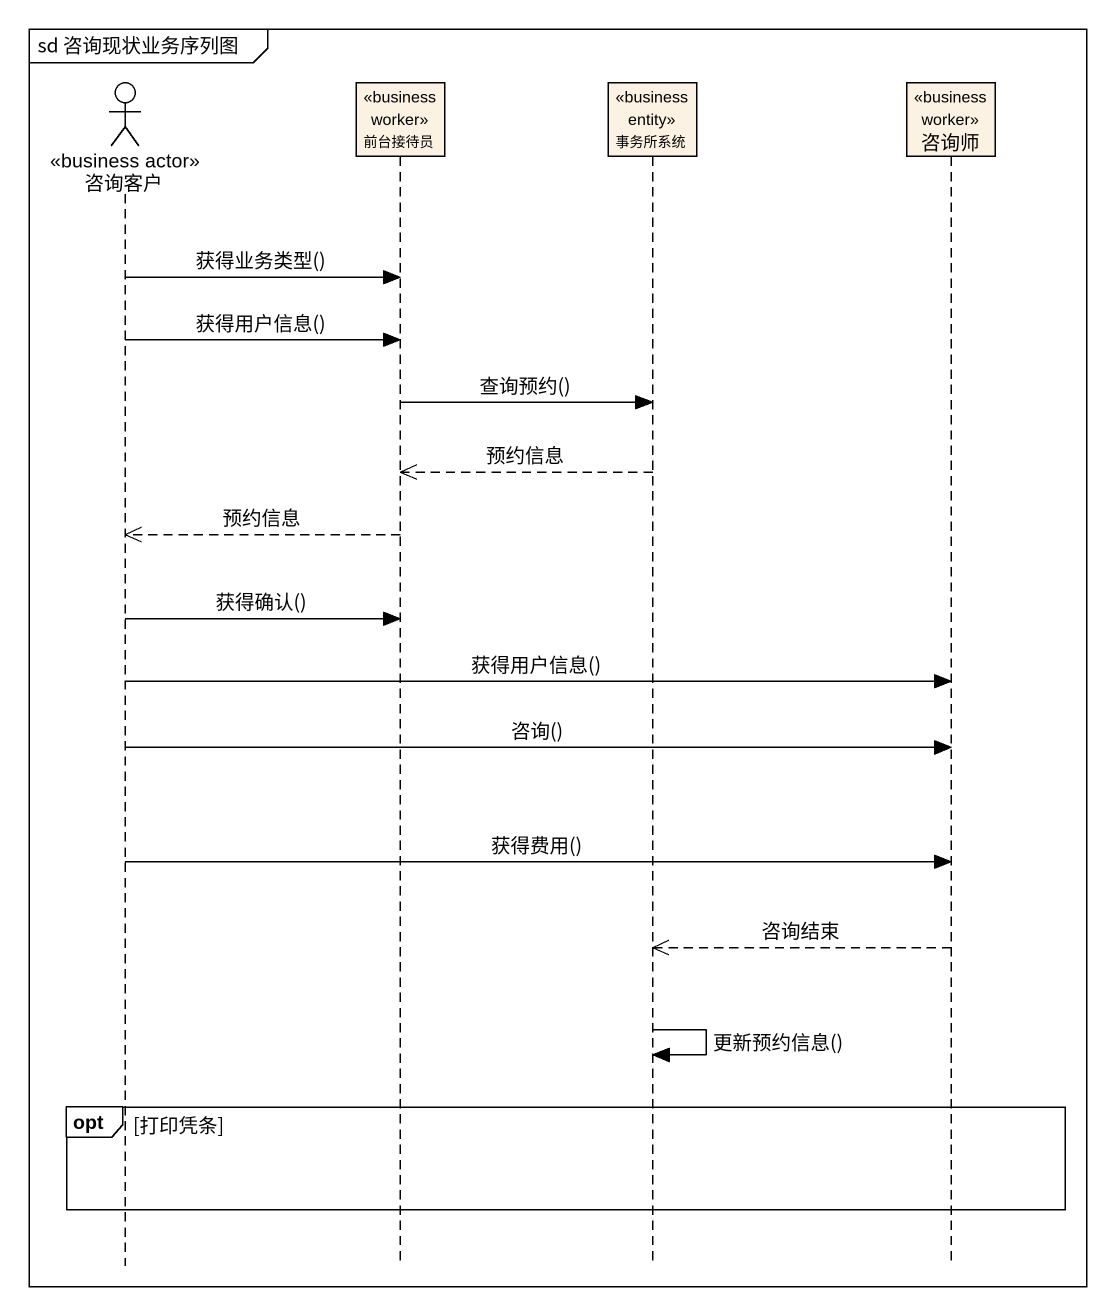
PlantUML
@startuml
mainframe sd 咨询现状业务序列图
hide footbox
actor 咨询客户 <<business actor>>
participant 前台接待员 <<business worker>>
participant 事务所系统 <<business entity>>
participant 咨询师 <<business worker>>

咨询客户 -> 前台接待员 : 获得业务类型()
咨询客户 -> 前台接待员 : 获得用户信息()
前台接待员 -> 事务所系统 : 查询预约()
事务所系统 -->> 前台接待员 : 预约信息
前台接待员 -->> 咨询客户 : 预约信息
咨询客户 -> 前台接待员 : 获得确认()
咨询客户 -> 咨询师 : 获得用户信息()
咨询客户 -> 咨询师 : 咨询()
咨询客户 -> 咨询师 : 获得费用()
咨询师 -->> 事务所系统 : 咨询结束
事务所系统 -> 事务所系统 : 更新预约信息()
opt 打印凭条
end
@enduml
